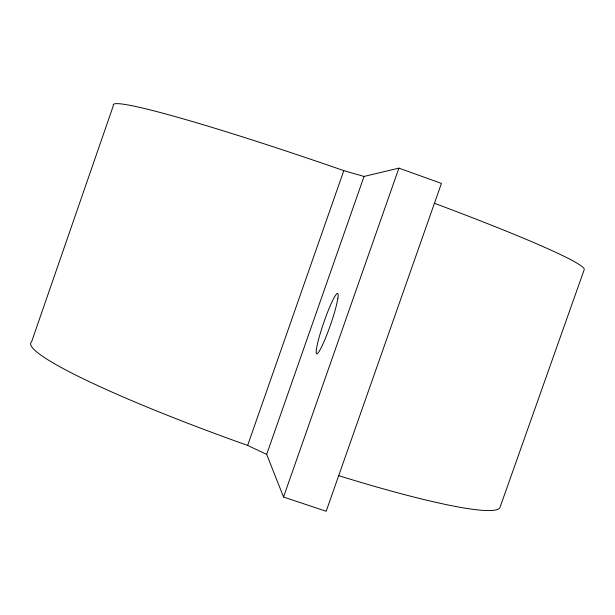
<?xml version="1.0" encoding="UTF-8"?>
<svg xmlns="http://www.w3.org/2000/svg" width="615" height="615" viewBox="0 0 615 615"><rect width="100%" height="100%" fill="white"/><g stroke="black" fill="none" stroke-linecap="round" stroke-linejoin="round"><path stroke-width="0.92" d="M266.679 454.377L247.645 445.414L343.808 170.632L364.049 176.444L398.912 168.133L441.432 183.393L326.165 511.288L283.538 497.02L266.679 454.377L364.049 176.444M283.538 497.02L398.912 168.133M338.811 475.702A248.637 25.092 19.3 0 0 499.987 507.444L584.25 269.524A249.536 13.984 19.3 0 0 434.559 203.327M247.645 445.414A248.637 25.092 19.3 0 1 31.649 341.656L113.36 105.611A249.536 13.984 19.3 0 1 343.808 170.632M337.873 298.283L336.859 303.472A31.942 3.559 -70.9 0 1 323.129 343.647A31.942 3.559 -70.9 0 1 316.525 348.428L317.601 343.193A31.942 3.559 -70.9 0 1 331.139 303.718A31.942 3.559 -70.9 0 1 337.873 298.283"/></g></svg>
